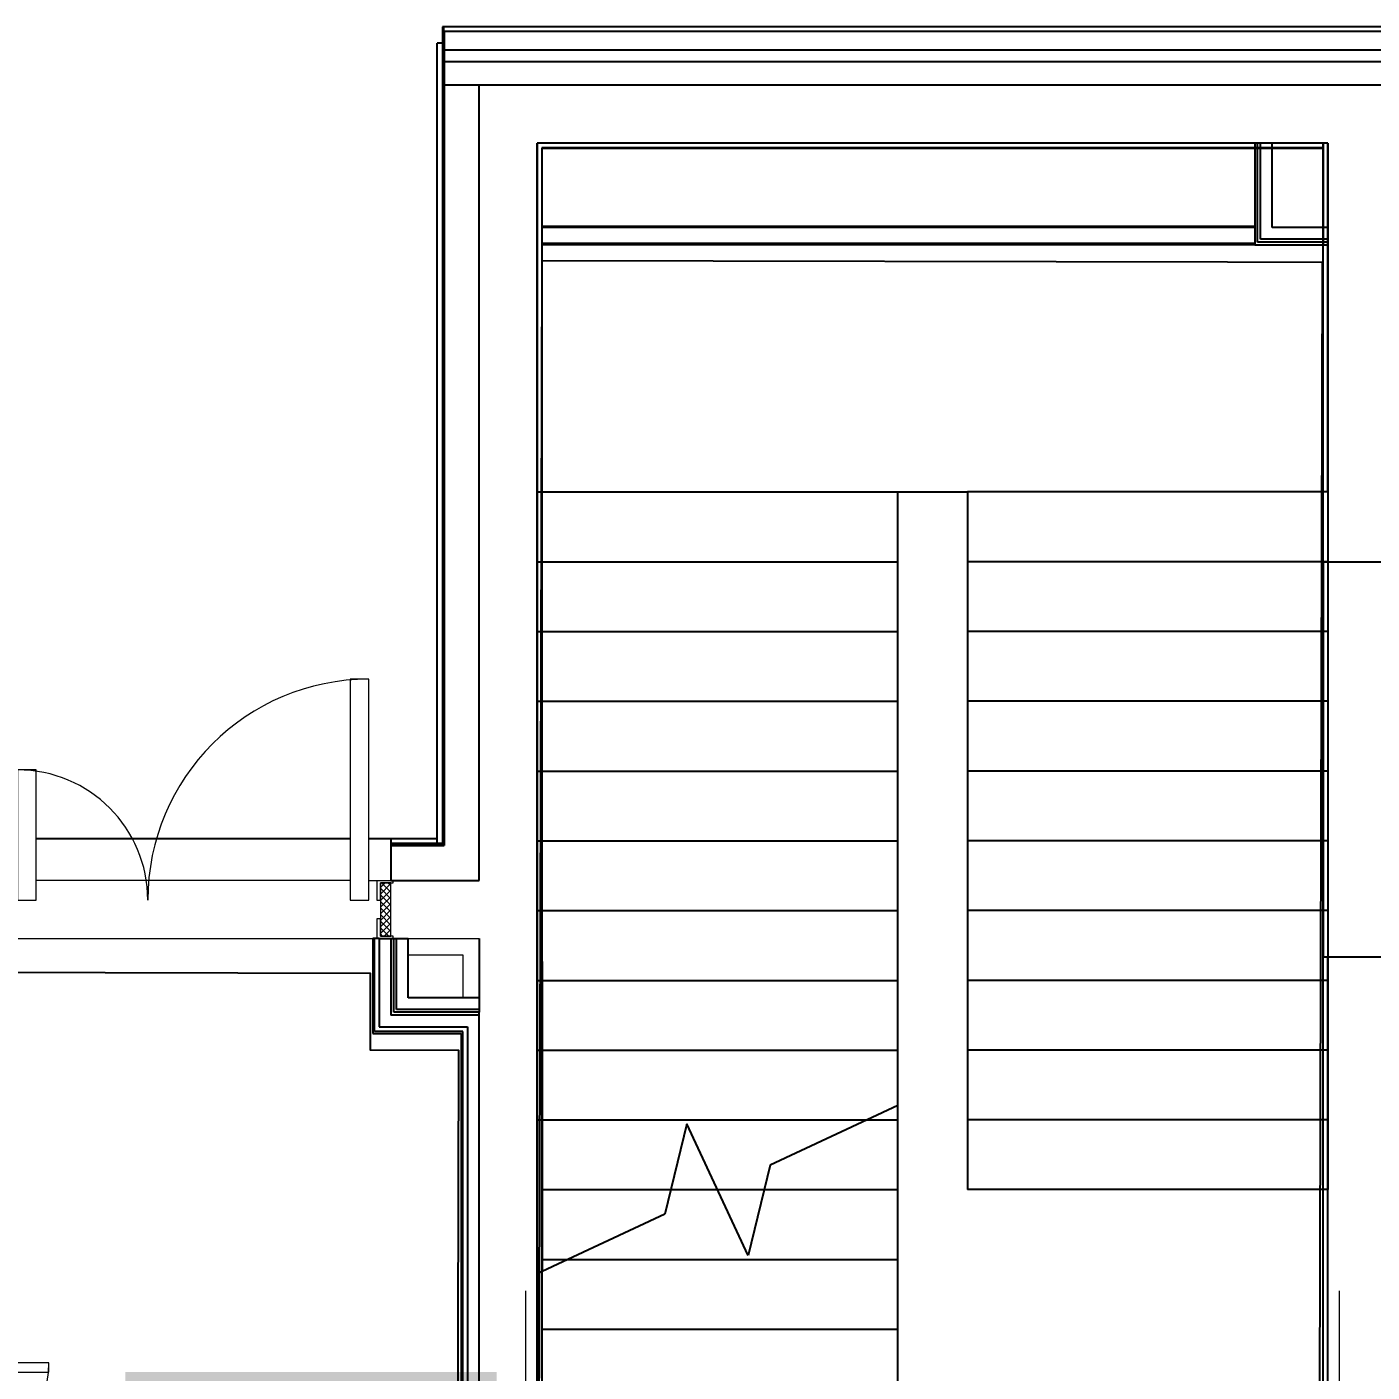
# Model space of a CAD drawing. Header units: millimetres. Extents: x 3914 to 443608, y -156176 to 78197.
# Drawn here: x 113472 to 119257, y -124547 to -118763 of the extents above; entities that cross this region are included whole.
import ezdxf

# ---------------------------------------------------------------- set-up
doc = ezdxf.new("R2010")
doc.units = ezdxf.units.MM
doc.linetypes.add('200_ШТРИХ__ш1_п0_6_', pattern=[160, 100, -60])
for name, color, linetype, lineweight in [('A-DOOR-1', 7, 'Continuous', 5), ('A-DOOR-2', 7, '200_ШТРИХ__ш1_п0_6_', 5), ('A-DOOR-FRAM-2', 7, 'Continuous', 5), ('A-FLOR', 7, 'Continuous', 9), ('A-WALL', 7, 'Continuous', 5), ('Оси', 7, 'Continuous', 9)]:
    doc.layers.add(name, color=color, linetype=linetype, lineweight=lineweight)
doc.layers.add('A-DOOR-FRAM-1', color=7, linetype='Continuous', lineweight=5, true_color=0xc0c0c0)
doc.styles.add('СПДС', font='ГОСТ тип А.ttf', dxfattribs={"width": 0.9})

# ---------------------------------------------------------------- blocks, each defined once
blk = doc.blocks.new('110_Дверь_СКБ_2Ст_Внутренняя - ДН-7д_л__ ДОО_Дв_1450x2100h_Загрузочная_ Помещение холодильных камер-21737406-Объем проектирования 1 этажа')
at = {"layer": 'A-DOOR-2'}
h = blk.add_hatch(dxfattribs=at)
h.set_pattern_fill('FP_42', color=256, style=0, pattern_type=2)
h.set_pattern_definition([(135, (1471.41, 189.685), (-14.14214, -14.14214), []), (225, (1471.41, 189.685), (14.14214, -14.14214), [])])
h.paths.add_polyline_path([(862.5, -115), (862.5, 115), (817.5, 115), (817.5, -115)])
at = {"layer": 'A-DOOR-FRAM-2'}
h = blk.add_hatch(dxfattribs=at)
h.set_pattern_fill('FP_43', color=256, style=0, pattern_type=2)
h.set_pattern_definition([(45, (-651.384, 189.685), (-14.1421, 14.1421), []), (135, (-651.384, 189.685), (-14.1421, -14.1421), [])])
h.paths.add_polyline_path([(-792.5, -115), (-792.5, 115), (-837.5, 115), (-837.5, -115)])
at = {"layer": 'A-DOOR-1'}
for p, q in [((767.5, 990), (687.5, 990)), ((687.5, 990), (687.5, 40)), ((767.5, 40), (767.5, 990)), ((-742.5, 600), (-742.5, 40)), ((-662.5, 600), (-742.5, 600)), ((-662.5, 40), (-662.5, 600)), ((-777.5, 123), (-847.5, 123)), ((-847.5, 123), (-847.5, 115)), ((-777.5, 40), (-777.5, 123)), ((872.5, 123), (802.5, 123)), ((802.5, 123), (802.5, 40)), ((872.5, 115), (872.5, 123)), ((-847.5, 115), (-792.5, 115)), ((-792.5, 115), (-792.5, 40)), ((817.5, 40), (817.5, 115)), ((817.5, 115), (872.5, 115)), ((-792.5, 40), (-777.5, 40)), ((-742.5, 40), (-662.5, 40)), ((687.5, 40), (767.5, 40)), ((802.5, 40), (817.5, 40)), ((-777.5, -40), (-792.5, -40)), ((-792.5, -40), (-792.5, -115)), ((-777.5, -123), (-777.5, -40)), ((817.5, -40), (802.5, -40)), ((802.5, -40), (802.5, -123)), ((817.5, -115), (817.5, -40)), ((-847.5, -115), (-847.5, -123)), ((-792.5, -115), (-847.5, -115)), ((872.5, -115), (817.5, -115)), ((872.5, -123), (872.5, -115)), ((-847.5, -123), (-777.5, -123)), ((802.5, -123), (872.5, -123))]:
    blk.add_line(p, q, dxfattribs=at)
for centre, radius, start, end in [((767.5, 40), 950, 90, 180), ((-742.5, 40), 560, 0, 90)]:
    blk.add_arc(centre, radius, start, end, dxfattribs=at)
at = {"layer": 'A-DOOR-FRAM-1'}
for p, q in [((-792.5, 115), (-837.5, 115)), ((-837.5, 115), (-837.5, -115)), ((-792.5, -115), (-792.5, 115)), ((862.5, 115), (817.5, 115)), ((817.5, 115), (817.5, -115)), ((862.5, -115), (862.5, 115)), ((-837.5, -115), (-792.5, -115)), ((817.5, -115), (862.5, -115))]:
    blk.add_line(p, q, dxfattribs=at)
blk = doc.blocks.new('110_Дверь_СКБ_2Ст - Д-10а_ СОШ_Дв_1450x2100h_Горячий цех-25784455-Объем проектирования 1 этажа')
at = {"layer": 'A-DOOR-2'}
h = blk.add_hatch(dxfattribs=at)
h.set_pattern_fill('FP_56', color=256, style=0, pattern_type=2)
h.set_pattern_definition([(135, (1601.41, 114.685), (-14.14214, -14.14214), []), (225, (1601.41, 114.685), (14.14214, -14.14214), [])])
h.paths.add_polyline_path([(712.5, -50), (712.5, 50), (687.5, 50), (687.5, -50)])
at = {"layer": 'A-DOOR-FRAM-2'}
h = blk.add_hatch(dxfattribs=at)
h.set_pattern_fill('FP_57', color=256, style=0, pattern_type=2)
h.set_pattern_definition([(45, (-521.384, 114.685), (-14.1421, 14.1421), []), (135, (-521.384, 114.685), (-14.1421, -14.1421), [])])
h.paths.add_polyline_path([(-662.5, -50), (-662.5, 50), (-687.5, 50), (-687.5, -50)])
at = {"layer": 'A-DOOR-1'}
for p, q in [((662.5, 950), (622.5, 950)), ((622.5, 950), (622.5, 50)), ((662.5, 50), (662.5, 950)), ((-637.5, 450), (-637.5, 50)), ((-597.5, 450), (-637.5, 450)), ((-597.5, 50), (-597.5, 450)), ((-637.5, 50), (-597.5, 50)), ((622.5, 50), (662.5, 50))]:
    blk.add_line(p, q, dxfattribs=at)
for centre, radius, start, end in [((662.5, 50), 900, 90, 180), ((-637.5, 50), 400, 0, 90)]:
    blk.add_arc(centre, radius, start, end, dxfattribs=at)
at = {"layer": 'A-DOOR-FRAM-1'}
for p, q in [((-647.5, 58), (-717.5, 58)), ((-717.5, 58), (-717.5, 50)), ((-647.5, 50), (-647.5, 58)), ((742.5, 58), (672.5, 58)), ((672.5, 58), (672.5, 50)), ((742.5, 50), (742.5, 58)), ((-717.5, 50), (-647.5, 50)), ((-662.5, 50), (-687.5, 50)), ((-687.5, 50), (-687.5, -50)), ((-637.5, 50), (-662.5, 50)), ((-662.5, 50), (-662.5, -30)), ((-662.5, -50), (-662.5, 50)), ((-637.5, 10), (-637.5, 50)), ((-627.5, 10), (-637.5, 10)), ((-627.5, -30), (-627.5, 10)), ((662.5, 10), (652.5, 10)), ((652.5, 10), (652.5, -30)), ((662.5, 50), (662.5, 10)), ((687.5, 50), (662.5, 50)), ((672.5, 50), (742.5, 50)), ((687.5, -30), (687.5, 50)), ((712.5, 50), (687.5, 50)), ((687.5, 50), (687.5, -50)), ((712.5, -50), (712.5, 50)), ((-647.5, -50), (-717.5, -50)), ((-717.5, -50), (-717.5, -58)), ((-687.5, -50), (-662.5, -50)), ((-662.5, -30), (-627.5, -30)), ((-647.5, -30), (-662.5, -30)), ((-662.5, -30), (-662.5, -50)), ((-662.5, -50), (-647.5, -50)), ((-647.5, -50), (-647.5, -30)), ((-647.5, -58), (-647.5, -50)), ((652.5, -30), (687.5, -30)), ((687.5, -30), (672.5, -30)), ((672.5, -30), (672.5, -50)), ((672.5, -50), (687.5, -50)), ((742.5, -50), (672.5, -50)), ((672.5, -50), (672.5, -58)), ((687.5, -50), (687.5, -30)), ((687.5, -50), (712.5, -50)), ((742.5, -58), (742.5, -50)), ((-717.5, -58), (-647.5, -58)), ((672.5, -58), (742.5, -58))]:
    blk.add_line(p, q, dxfattribs=at)
blk = doc.blocks.new('Зашивка приборов отопления4 - Зашивка приборов отопления-33272095-Объем проектирования 1 этажа')
at = {"layer": 'A-WALL'}
for p, q in [((121465, 18487.5), (124530, 18487.5)), ((124530, 18487.5), (121465, 18487.5)), ((121465, 18412.5), (124530, 18412.5))]:
    blk.add_line(p, q, dxfattribs=at)

msp = doc.modelspace()

# ---------------------------------------------------------------- linework, layer by layer
for p, q in [((115259, -118762.7), (115259, -122274.7)), ((119567, -118762.7), (115259, -118762.7)), ((115264, -118762.7), (115264, -122279.7)), ((119547, -118782.7), (115264, -118782.7)), ((115267, -118782.7), (115267, -122282.7)), ((115237, -122274.7), (115237, -118832.7)), ((115259, -118832.7), (115237, -118832.7)), ((119467, -118862.7), (115267, -118862.7)), ((119417, -118912.7), (115267, -118912.7)), ((119317, -119012.7), (115267, -119012.7)), ((115417, -122432.7), (115417, -119012.7)), ((115667, -128842.7), (115667, -119262.7)), ((115667, -119262.7), (115667, -119262.7)), ((115667, -119262.7), (115667, -120762.7)), ((119067, -119262.7), (115667, -119262.7)), ((119067, -119262.7), (115667, -119262.7)), ((115667, -119262.7), (115667, -128262.7)), ((119046, -119282.7), (115687, -119282.7)), ((115687, -119282.7), (115687, -128242.7)), ((115688, -119283.7), (115687, -119283.7)), ((115688, -119283.7), (119046, -119283.7)), ((115688, -122782.3), (115688, -119283.7)), ((118752, -119262.7), (118752, -119700.2)), ((118764.5, -119687.7), (118764.5, -119262.7)), ((118777, -119675.2), (118777, -119262.7)), ((118827, -119625.2), (118827, -119262.7)), ((119046, -119262.7), (119046, -119282.7)), ((119046, -119282.7), (119047, -119282.7)), ((119046, -119283.7), (119046, -119282.7)), ((119046, -119283.7), (119046, -119700.2)), ((119047, -121062.7), (119047, -119262.7)), ((119067, -119262.7), (119067, -121062.7)), ((119067, -120762.7), (119067, -119262.7)), ((119067, -119625.2), (118827, -119625.2)), ((119067, -119687.7), (118764.5, -119687.7)), ((119067, -119675.2), (118777, -119675.2)), ((115688, -119692.7), (118752, -119692.7)), ((118752, -119693.7), (115688, -119693.7)), ((118752, -119700.2), (119067, -119700.2)), ((119046, -128240.7), (119046, -119700.2)), ((115667, -120762.7), (117217, -120762.7)), ((115667, -123462.7), (115667, -120762.7)), ((115667, -120762.7), (117217, -120762.7)), ((117217, -120762.7), (117517, -120762.7)), ((117217, -123401.4), (117217, -120762.7)), ((119067, -120762.7), (117517, -120762.7)), ((117517, -120762.7), (117517, -123762.7)), ((119067, -120762.7), (117517, -120762.7)), ((119067, -120762.7), (119067, -123762.7)), ((115667, -121062.7), (117217, -121062.7)), ((115667, -121062.7), (117217, -121062.7)), ((119067, -121062.7), (117517, -121062.7)), ((119067, -121062.7), (117517, -121062.7)), ((119046, -121062.7), (119047, -121062.7)), ((119047, -121062.7), (119317, -121062.7)), ((119047, -121062.7), (119047, -122762.7)), ((115667, -121362.7), (117217, -121362.7)), ((115667, -121362.7), (117217, -121362.7)), ((119067, -121362.7), (117517, -121362.7)), ((119067, -121362.7), (117517, -121362.7)), ((115667, -121662.7), (117217, -121662.7)), ((115667, -121662.7), (117217, -121662.7)), ((119067, -121662.7), (117517, -121662.7)), ((119067, -121662.7), (117517, -121662.7)), ((115667, -121962.7), (117217, -121962.7)), ((115667, -121962.7), (117217, -121962.7)), ((119067, -121962.7), (117517, -121962.7)), ((119067, -121962.7), (117517, -121962.7)), ((113512, -122252.7), (114862, -122252.7)), ((114942, -122252.7), (115237, -122252.7)), ((115037, -122252.7), (115037, -122274.7)), ((115259, -122274.7), (115037, -122274.7)), ((115037, -122274.7), (115037, -122282.7)), ((115037, -122279.7), (115264, -122279.7)), ((115037, -122282.7), (115037, -122432.7)), ((115037, -122282.7), (115267, -122282.7)), ((115667, -122262.7), (117217, -122262.7)), ((115667, -122262.7), (117217, -122262.7)), ((119067, -122262.7), (117517, -122262.7)), ((119067, -122262.7), (117517, -122262.7)), ((114942, -122432.7), (114942, -122432.7)), ((115037, -122432.7), (115417, -122432.7)), ((115667, -122562.7), (117217, -122562.7)), ((115667, -122562.7), (117217, -122562.7)), ((119067, -122562.7), (117517, -122562.7)), ((119067, -122562.7), (117517, -122562.7)), ((114959, -122682.7), (114959, -123090.7)), ((114987, -122682.7), (114959, -122682.7)), ((114967, -123082.7), (114967, -122682.7)), ((114987, -122682.7), (115112, -122682.7)), ((114987, -122682.7), (114987, -123062.7)), ((115037, -122682.7), (115037, -123012.7)), ((115049.5, -123000.2), (115049.5, -122682.7)), ((115062, -122987.7), (115062, -122682.7)), ((115112, -122937.7), (115112, -122682.7)), ((115417, -122682.7), (115417, -123000.2)), ((115687, -122782.3), (115688, -122782.3)), ((115688, -122782.3), (115688, -124114.3)), ((119047, -122762.7), (119046, -122762.7)), ((119317, -122762.7), (119047, -122762.7)), ((119047, -128241.7), (119047, -122762.7)), ((119067, -128842.7), (119067, -122762.7)), ((115667, -122862.7), (117217, -122862.7)), ((115667, -122862.7), (117217, -122862.7)), ((119067, -122862.7), (117517, -122862.7)), ((119067, -122862.7), (117517, -122862.7)), ((115417, -122987.7), (115062, -122987.7)), ((115417, -122937.7), (115112, -122937.7)), ((115417, -123012.7), (115037, -123012.7)), ((115417, -123000.2), (115049.5, -123000.2)), ((115417, -128842.7), (115417, -123000.2)), ((115688, -123005.8), (115687, -123005.8)), ((114959, -123090.7), (115339, -123090.7)), ((115347, -123082.7), (114967, -123082.7)), ((114987, -123062.7), (115367, -123062.7)), ((115339, -123090.7), (115339, -126734.7)), ((115347, -126742.7), (115347, -123082.7)), ((115367, -123062.7), (115367, -126762.7)), ((115667, -123162.7), (117217, -123162.7)), ((115667, -123162.7), (117217, -123162.7)), ((119067, -123162.7), (117517, -123162.7)), ((119067, -123162.7), (117517, -123162.7)), ((117217, -123401.4), (116668.6, -123657.1)), ((117217, -123462.7), (117217, -123401.4)), ((115667, -123462.7), (117085.4, -123462.7)), ((115667, -123462.7), (117085.4, -123462.7)), ((116309.9, -123479.5), (116215.4, -123868.4)), ((116574.1, -124046), (116309.9, -123479.5)), ((117085.4, -123462.7), (117217, -123462.7)), ((117085.4, -123462.7), (117217, -123462.7)), ((117217, -123762.7), (117217, -123462.7)), ((119067, -123462.7), (117517, -123462.7)), ((119067, -123462.7), (117517, -123462.7)), ((116668.6, -123657.1), (116574.1, -124046)), ((115687, -123762.7), (116241.1, -123762.7)), ((115687, -123762.7), (116241.1, -123762.7)), ((116241.1, -123762.7), (116442, -123762.7)), ((116241.1, -123762.7), (116442, -123762.7)), ((116442, -123762.7), (116642.9, -123762.7)), ((116442, -123762.7), (116642.9, -123762.7)), ((116642.9, -123762.7), (117217, -123762.7)), ((116642.9, -123762.7), (117217, -123762.7)), ((117217, -124062.7), (117217, -123762.7)), ((119067, -123762.7), (117517, -123762.7)), ((116215.4, -123868.4), (115667, -124124.1)), ((115687, -124062.7), (115798.6, -124062.7)), ((115687, -124062.7), (115798.6, -124062.7)), ((115798.6, -124062.7), (117217, -124062.7)), ((115798.6, -124062.7), (117217, -124062.7)), ((117217, -124362.7), (117217, -124062.7)), ((115688, -125109.6), (115688, -124114.3)), ((115687, -124362.7), (117217, -124362.7)), ((115687, -124362.7), (117217, -124362.7)), ((117217, -124662.7), (117217, -124362.7))]:
    msp.add_line(p, q)
at = {"flags": 128}
for points in [[(115674.1, -124856.8), (115673.1, -124856.8), (115673, -124912.2), (115674, -124912.2), (115666, -128315.2), (119024, -128323.1), (119044, -119776.1), (118634.5, -119775.1), (115686, -119768.2)], [(113226.5, -126803.5), (115320.5, -126808.4), (115329.1, -123164.4), (114949.1, -123163.5), (114949.8, -122833.5), (113235.9, -122829.5)]]:
    msp.add_lwpolyline(points, close=True, dxfattribs=at)
at = {"layer": 'A-FLOR'}
for p, q in [((115687, -119617.7), (118752, -119617.7)), ((119067, -121062.7), (119067, -122762.7)), ((114862, -122432.7), (113512, -122432.7)), ((114942, -122432.7), (115037, -122432.7)), ((113337, -122682.7), (114959, -122682.7)), ((115112, -122682.7), (115417, -122682.7)), ((115112, -122752.7), (115347, -122752.7)), ((115347, -122752.7), (115347, -122937.7))]:
    msp.add_line(p, q, dxfattribs=at)
at = {"layer": 'Оси'}
for points in [[(115617, -148019), (115617, -143019), (115617, -129197.6), (115617, -124197.6)], [(119117, -148019), (119117, -143019), (119117, -129197.6), (119117, -124197.6)]]:
    msp.add_lwpolyline(points, dxfattribs=at)

# ---------------------------------------------------------------- block references
for name, p in [('Зашивка приборов отопления4 - Зашивка приборов отопления-33272095-Объем проектирования 1 этажа', (-5778, -138112.7)), ('110_Дверь_СКБ_2Ст_Внутренняя - ДН-7д_л__ ДОО_Дв_1450x2100h_Загрузочная_ Помещение холодильных камер-21737406-Объем проектирования 1 этажа', (114174.5, -122557.7))]:
    msp.add_blockref(name, p)
at = {"rotation": 270}
msp.add_blockref('110_Дверь_СКБ_2Ст - Д-10а_ СОШ_Дв_1450x2100h_Горячий цех-25784455-Объем проектирования 1 этажа', (113117, -125145.2), dxfattribs=at)

# ---------------------------------------------------------------- texts
at = {"insert": (114145.5, -124796.4), "char_height": 500, "width": 1096.708, "attachment_point": 1, "style": 'СПДС', "bg_fill": 1, "box_fill_scale": 1.5, "bg_fill_color": 7, "bg_fill_true_color": 16777215, "bg_fill_transparency": 0}
msp.add_mtext('1.51', dxfattribs=at)

doc.saveas('drawing.dxf')
